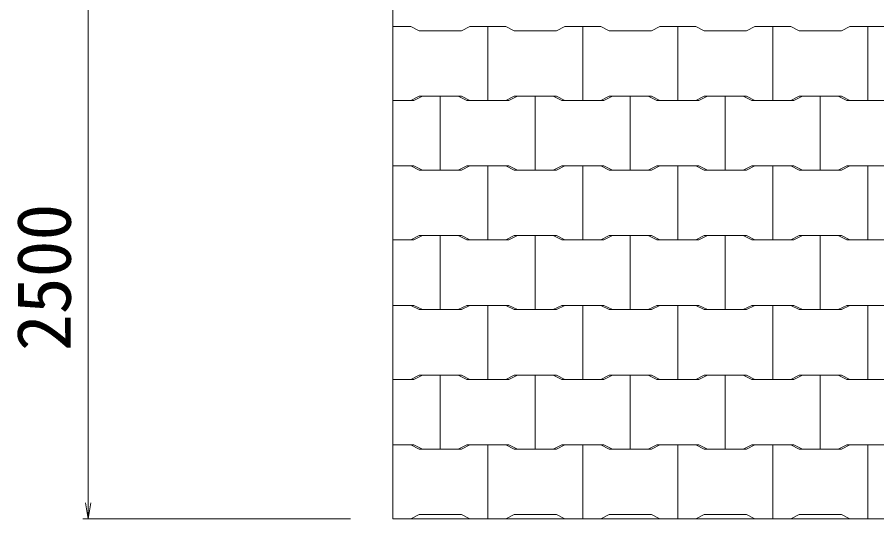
# Model space of a CAD drawing. Units: millimetres on the paper. Extents: x 0 to 841, y 0 to 594.
# Drawn here: x 454.74 to 495.46, y 204.44 to 228.17 of the extents above; entities that cross this region are included whole.
import ezdxf
from ezdxf.enums import TextEntityAlignment as Align

# ---------------------------------------------------------------- set-up
doc = ezdxf.new("R2010")
doc.units = ezdxf.units.MM
for name, color, linetype, lineweight in [('D-STR-DIM（寸法）', 7, 'Continuous', 18), ('D-STR-STRn（構造物）', 7, 'Continuous', 18), ('D-STR（構造物外形線）', 1, 'Continuous', 18)]:
    doc.layers.add(name, color=color, linetype=linetype, lineweight=lineweight)
doc.styles.add('ＭＳ ゴシック', font='')
doc.styles.get('ＭＳ ゴシック').set_extended_font_data('MS Gothic')

msp = doc.modelspace()

# ---------------------------------------------------------------- linework, layer by layer
at = {"layer": 'D-STR-DIM（寸法）'}
for p, q in [((458.099, 204.535), (458.099, 229.335)), ((458.099, 204.435), (457.974, 205.185)), ((458.224, 205.185), (458.099, 204.435)), ((470.531, 204.435), (457.849, 204.435)), ((458.099, 204.435), (458.099, 204.535))]:
    msp.add_line(p, q, dxfattribs=at)
at = {"layer": 'D-STR-STRn（構造物）'}
for p, q in [((472.531, 229.435), (472.531, 204.435)), ((472.531, 204.435), (572.531, 204.435))]:
    msp.add_line(p, q, dxfattribs=at)
at = {"layer": 'D-STR（構造物外形線）'}
for p, q in [((472.531, 224.235), (472.531, 227.735)), ((472.531, 227.735), (473.381, 227.735)), ((473.381, 227.735), (473.781, 227.535)), ((475.781, 227.535), (476.181, 227.735)), ((476.181, 227.735), (477.031, 227.735)), ((477.031, 224.235), (477.031, 227.735)), ((477.031, 224.235), (477.031, 227.735)), ((477.031, 227.735), (477.881, 227.735)), ((477.881, 227.735), (478.281, 227.535)), ((480.281, 227.535), (480.681, 227.735)), ((480.681, 227.735), (481.531, 227.735)), ((481.531, 224.235), (481.531, 227.735)), ((481.531, 224.235), (481.531, 227.735)), ((481.531, 227.735), (482.381, 227.735)), ((482.381, 227.735), (482.781, 227.535)), ((484.781, 227.535), (485.181, 227.735)), ((485.181, 227.735), (486.031, 227.735)), ((486.031, 224.235), (486.031, 227.735)), ((486.031, 224.235), (486.031, 227.735)), ((486.031, 227.735), (486.881, 227.735)), ((486.881, 227.735), (487.281, 227.535)), ((489.281, 227.535), (489.681, 227.735)), ((489.681, 227.735), (490.531, 227.735)), ((490.531, 224.235), (490.531, 227.735)), ((490.531, 224.235), (490.531, 227.735)), ((490.531, 227.735), (491.381, 227.735)), ((491.381, 227.735), (491.781, 227.535)), ((493.781, 227.535), (494.181, 227.735)), ((494.181, 227.735), (495.031, 227.735)), ((495.031, 224.235), (495.031, 227.735)), ((495.031, 224.235), (495.031, 227.735)), ((495.031, 227.735), (495.881, 227.735)), ((473.781, 227.535), (475.781, 227.535)), ((478.281, 227.535), (480.281, 227.535)), ((482.781, 227.535), (484.781, 227.535)), ((487.281, 227.535), (489.281, 227.535)), ((491.781, 227.535), (493.781, 227.535)), ((473.381, 224.235), (473.781, 224.435)), ((473.531, 224.235), (473.931, 224.435)), ((473.781, 224.435), (475.781, 224.435)), ((473.931, 224.435), (474.781, 224.435)), ((474.781, 220.935), (474.781, 224.435)), ((474.781, 224.435), (475.631, 224.435)), ((474.781, 220.935), (474.781, 224.435)), ((475.631, 224.435), (476.031, 224.235)), ((475.781, 224.435), (476.181, 224.235)), ((477.881, 224.235), (478.281, 224.435)), ((478.031, 224.235), (478.431, 224.435)), ((478.281, 224.435), (480.281, 224.435)), ((478.431, 224.435), (479.281, 224.435)), ((479.281, 220.935), (479.281, 224.435)), ((479.281, 220.935), (479.281, 224.435)), ((479.281, 224.435), (480.131, 224.435)), ((480.131, 224.435), (480.531, 224.235)), ((480.281, 224.435), (480.681, 224.235)), ((482.381, 224.235), (482.781, 224.435)), ((482.531, 224.235), (482.931, 224.435)), ((482.781, 224.435), (484.781, 224.435)), ((482.931, 224.435), (483.781, 224.435)), ((483.781, 220.935), (483.781, 224.435)), ((483.781, 220.935), (483.781, 224.435)), ((483.781, 224.435), (484.631, 224.435)), ((484.631, 224.435), (485.031, 224.235)), ((484.781, 224.435), (485.181, 224.235)), ((486.881, 224.235), (487.281, 224.435)), ((487.031, 224.235), (487.431, 224.435)), ((487.281, 224.435), (489.281, 224.435)), ((487.431, 224.435), (488.281, 224.435)), ((488.281, 220.935), (488.281, 224.435)), ((488.281, 220.935), (488.281, 224.435)), ((488.281, 224.435), (489.131, 224.435)), ((489.131, 224.435), (489.531, 224.235)), ((489.281, 224.435), (489.681, 224.235)), ((491.381, 224.235), (491.781, 224.435)), ((491.531, 224.235), (491.931, 224.435)), ((491.781, 224.435), (493.781, 224.435)), ((491.931, 224.435), (492.781, 224.435)), ((492.781, 220.935), (492.781, 224.435)), ((492.781, 220.935), (492.781, 224.435)), ((492.781, 224.435), (493.631, 224.435)), ((493.631, 224.435), (494.031, 224.235)), ((493.781, 224.435), (494.181, 224.235)), ((472.531, 224.235), (473.381, 224.235)), ((472.531, 224.235), (473.531, 224.235)), ((472.531, 224.235), (472.531, 221.135)), ((476.031, 224.235), (478.031, 224.235)), ((476.181, 224.235), (477.031, 224.235)), ((477.031, 224.235), (477.881, 224.235)), ((480.531, 224.235), (482.531, 224.235)), ((480.681, 224.235), (481.531, 224.235)), ((481.531, 224.235), (482.381, 224.235)), ((485.031, 224.235), (487.031, 224.235)), ((485.181, 224.235), (486.031, 224.235)), ((486.031, 224.235), (486.881, 224.235)), ((489.531, 224.235), (491.531, 224.235)), ((489.681, 224.235), (490.531, 224.235)), ((490.531, 224.235), (491.381, 224.235)), ((494.031, 224.235), (496.031, 224.235)), ((494.181, 224.235), (495.031, 224.235)), ((495.031, 224.235), (495.881, 224.235)), ((472.531, 221.135), (473.531, 221.135)), ((472.531, 217.635), (472.531, 221.135)), ((472.531, 221.135), (473.381, 221.135)), ((473.381, 221.135), (473.781, 220.935)), ((473.531, 221.135), (473.931, 220.935)), ((475.631, 220.935), (476.031, 221.135)), ((475.781, 220.935), (476.181, 221.135)), ((476.031, 221.135), (478.031, 221.135)), ((476.181, 221.135), (477.031, 221.135)), ((477.031, 217.635), (477.031, 221.135)), ((477.031, 217.635), (477.031, 221.135)), ((477.031, 221.135), (477.881, 221.135)), ((477.881, 221.135), (478.281, 220.935)), ((478.031, 221.135), (478.431, 220.935)), ((480.131, 220.935), (480.531, 221.135)), ((480.281, 220.935), (480.681, 221.135)), ((480.531, 221.135), (482.531, 221.135)), ((480.681, 221.135), (481.531, 221.135)), ((481.531, 217.635), (481.531, 221.135)), ((481.531, 217.635), (481.531, 221.135)), ((481.531, 221.135), (482.381, 221.135)), ((482.381, 221.135), (482.781, 220.935)), ((482.531, 221.135), (482.931, 220.935)), ((484.631, 220.935), (485.031, 221.135)), ((484.781, 220.935), (485.181, 221.135)), ((485.031, 221.135), (487.031, 221.135)), ((485.181, 221.135), (486.031, 221.135)), ((486.031, 217.635), (486.031, 221.135)), ((486.031, 217.635), (486.031, 221.135)), ((486.031, 221.135), (486.881, 221.135)), ((486.881, 221.135), (487.281, 220.935)), ((487.031, 221.135), (487.431, 220.935)), ((489.131, 220.935), (489.531, 221.135)), ((489.281, 220.935), (489.681, 221.135)), ((489.531, 221.135), (491.531, 221.135)), ((489.681, 221.135), (490.531, 221.135)), ((490.531, 217.635), (490.531, 221.135)), ((490.531, 217.635), (490.531, 221.135)), ((490.531, 221.135), (491.381, 221.135)), ((491.381, 221.135), (491.781, 220.935)), ((491.531, 221.135), (491.931, 220.935)), ((493.631, 220.935), (494.031, 221.135)), ((493.781, 220.935), (494.181, 221.135)), ((494.031, 221.135), (496.031, 221.135)), ((494.181, 221.135), (495.031, 221.135)), ((495.031, 217.635), (495.031, 221.135)), ((473.781, 220.935), (475.781, 220.935)), ((473.931, 220.935), (474.781, 220.935)), ((474.781, 220.935), (475.631, 220.935)), ((478.281, 220.935), (480.281, 220.935)), ((478.431, 220.935), (479.281, 220.935)), ((479.281, 220.935), (480.131, 220.935)), ((482.781, 220.935), (484.781, 220.935)), ((482.931, 220.935), (483.781, 220.935)), ((483.781, 220.935), (484.631, 220.935)), ((487.281, 220.935), (489.281, 220.935)), ((487.431, 220.935), (488.281, 220.935)), ((488.281, 220.935), (489.131, 220.935)), ((491.781, 220.935), (493.781, 220.935)), ((491.931, 220.935), (492.781, 220.935)), ((492.781, 220.935), (493.631, 220.935)), ((473.381, 217.635), (473.781, 217.835)), ((473.531, 217.635), (473.931, 217.835)), ((473.781, 217.835), (475.781, 217.835)), ((473.931, 217.835), (474.781, 217.835)), ((474.781, 214.335), (474.781, 217.835)), ((474.781, 217.835), (475.631, 217.835)), ((474.781, 214.335), (474.781, 217.835)), ((475.631, 217.835), (476.031, 217.635)), ((475.781, 217.835), (476.181, 217.635)), ((477.881, 217.635), (478.281, 217.835)), ((478.031, 217.635), (478.431, 217.835)), ((478.281, 217.835), (480.281, 217.835)), ((478.431, 217.835), (479.281, 217.835)), ((479.281, 214.335), (479.281, 217.835)), ((479.281, 214.335), (479.281, 217.835)), ((479.281, 217.835), (480.131, 217.835)), ((480.131, 217.835), (480.531, 217.635)), ((480.281, 217.835), (480.681, 217.635)), ((482.381, 217.635), (482.781, 217.835)), ((482.531, 217.635), (482.931, 217.835)), ((482.781, 217.835), (484.781, 217.835)), ((482.931, 217.835), (483.781, 217.835)), ((483.781, 214.335), (483.781, 217.835)), ((483.781, 214.335), (483.781, 217.835)), ((483.781, 217.835), (484.631, 217.835)), ((484.631, 217.835), (485.031, 217.635)), ((484.781, 217.835), (485.181, 217.635)), ((486.881, 217.635), (487.281, 217.835)), ((487.031, 217.635), (487.431, 217.835)), ((487.281, 217.835), (489.281, 217.835)), ((487.431, 217.835), (488.281, 217.835)), ((488.281, 214.335), (488.281, 217.835)), ((488.281, 214.335), (488.281, 217.835)), ((488.281, 217.835), (489.131, 217.835)), ((489.131, 217.835), (489.531, 217.635)), ((489.281, 217.835), (489.681, 217.635)), ((491.381, 217.635), (491.781, 217.835)), ((491.531, 217.635), (491.931, 217.835)), ((491.781, 217.835), (493.781, 217.835)), ((491.931, 217.835), (492.781, 217.835)), ((492.781, 214.335), (492.781, 217.835)), ((492.781, 214.335), (492.781, 217.835)), ((492.781, 217.835), (493.631, 217.835)), ((493.631, 217.835), (494.031, 217.635)), ((493.781, 217.835), (494.181, 217.635)), ((472.531, 217.635), (473.381, 217.635)), ((472.531, 217.635), (473.531, 217.635)), ((472.531, 217.635), (472.531, 214.535)), ((476.031, 217.635), (478.031, 217.635)), ((476.181, 217.635), (477.031, 217.635)), ((477.031, 217.635), (477.881, 217.635)), ((480.531, 217.635), (482.531, 217.635)), ((480.681, 217.635), (481.531, 217.635)), ((481.531, 217.635), (482.381, 217.635)), ((485.031, 217.635), (487.031, 217.635)), ((485.181, 217.635), (486.031, 217.635)), ((486.031, 217.635), (486.881, 217.635)), ((489.531, 217.635), (491.531, 217.635)), ((489.681, 217.635), (490.531, 217.635)), ((490.531, 217.635), (491.381, 217.635)), ((494.031, 217.635), (496.031, 217.635)), ((494.181, 217.635), (495.031, 217.635)), ((472.531, 214.535), (473.531, 214.535)), ((472.531, 211.035), (472.531, 214.535)), ((472.531, 214.535), (473.381, 214.535)), ((473.381, 214.535), (473.781, 214.335)), ((473.531, 214.535), (473.931, 214.335)), ((473.781, 214.335), (475.781, 214.335)), ((473.931, 214.335), (474.781, 214.335)), ((474.781, 214.335), (475.631, 214.335)), ((475.631, 214.335), (476.031, 214.535)), ((475.781, 214.335), (476.181, 214.535)), ((476.031, 214.535), (478.031, 214.535)), ((476.181, 214.535), (477.031, 214.535)), ((477.031, 211.035), (477.031, 214.535)), ((477.031, 211.035), (477.031, 214.535)), ((477.031, 214.535), (477.881, 214.535)), ((477.881, 214.535), (478.281, 214.335)), ((478.031, 214.535), (478.431, 214.335)), ((478.281, 214.335), (480.281, 214.335)), ((478.431, 214.335), (479.281, 214.335)), ((479.281, 214.335), (480.131, 214.335)), ((480.131, 214.335), (480.531, 214.535)), ((480.281, 214.335), (480.681, 214.535)), ((480.531, 214.535), (482.531, 214.535)), ((480.681, 214.535), (481.531, 214.535)), ((481.531, 211.035), (481.531, 214.535)), ((481.531, 211.035), (481.531, 214.535)), ((481.531, 214.535), (482.381, 214.535)), ((482.381, 214.535), (482.781, 214.335)), ((482.531, 214.535), (482.931, 214.335)), ((482.781, 214.335), (484.781, 214.335)), ((482.931, 214.335), (483.781, 214.335)), ((483.781, 214.335), (484.631, 214.335)), ((484.631, 214.335), (485.031, 214.535)), ((484.781, 214.335), (485.181, 214.535)), ((485.031, 214.535), (487.031, 214.535)), ((485.181, 214.535), (486.031, 214.535)), ((486.031, 211.035), (486.031, 214.535)), ((486.031, 211.035), (486.031, 214.535)), ((486.031, 214.535), (486.881, 214.535)), ((486.881, 214.535), (487.281, 214.335)), ((487.031, 214.535), (487.431, 214.335)), ((487.281, 214.335), (489.281, 214.335)), ((487.431, 214.335), (488.281, 214.335)), ((488.281, 214.335), (489.131, 214.335)), ((489.131, 214.335), (489.531, 214.535)), ((489.281, 214.335), (489.681, 214.535)), ((489.531, 214.535), (491.531, 214.535)), ((489.681, 214.535), (490.531, 214.535)), ((490.531, 211.035), (490.531, 214.535)), ((490.531, 211.035), (490.531, 214.535)), ((490.531, 214.535), (491.381, 214.535)), ((491.381, 214.535), (491.781, 214.335)), ((491.531, 214.535), (491.931, 214.335)), ((491.781, 214.335), (493.781, 214.335)), ((491.931, 214.335), (492.781, 214.335)), ((492.781, 214.335), (493.631, 214.335)), ((493.631, 214.335), (494.031, 214.535)), ((493.781, 214.335), (494.181, 214.535)), ((494.031, 214.535), (496.031, 214.535)), ((494.181, 214.535), (495.031, 214.535)), ((495.031, 211.035), (495.031, 214.535)), ((472.531, 211.035), (473.381, 211.035)), ((472.531, 211.035), (473.531, 211.035)), ((472.531, 211.035), (472.531, 207.935)), ((473.381, 211.035), (473.781, 211.235)), ((473.531, 211.035), (473.931, 211.235)), ((473.781, 211.235), (475.781, 211.235)), ((473.931, 211.235), (474.781, 211.235)), ((474.781, 207.735), (474.781, 211.235)), ((474.781, 211.235), (475.631, 211.235)), ((474.781, 207.735), (474.781, 211.235)), ((475.631, 211.235), (476.031, 211.035)), ((475.781, 211.235), (476.181, 211.035)), ((476.031, 211.035), (478.031, 211.035)), ((476.181, 211.035), (477.031, 211.035)), ((477.031, 211.035), (477.881, 211.035)), ((477.881, 211.035), (478.281, 211.235)), ((478.031, 211.035), (478.431, 211.235)), ((478.281, 211.235), (480.281, 211.235)), ((478.431, 211.235), (479.281, 211.235)), ((479.281, 207.735), (479.281, 211.235)), ((479.281, 207.735), (479.281, 211.235)), ((479.281, 211.235), (480.131, 211.235)), ((480.131, 211.235), (480.531, 211.035)), ((480.281, 211.235), (480.681, 211.035)), ((480.531, 211.035), (482.531, 211.035)), ((480.681, 211.035), (481.531, 211.035)), ((481.531, 211.035), (482.381, 211.035)), ((482.381, 211.035), (482.781, 211.235)), ((482.531, 211.035), (482.931, 211.235)), ((482.781, 211.235), (484.781, 211.235)), ((482.931, 211.235), (483.781, 211.235)), ((483.781, 207.735), (483.781, 211.235)), ((483.781, 207.735), (483.781, 211.235)), ((483.781, 211.235), (484.631, 211.235)), ((484.631, 211.235), (485.031, 211.035)), ((484.781, 211.235), (485.181, 211.035)), ((485.031, 211.035), (487.031, 211.035)), ((485.181, 211.035), (486.031, 211.035)), ((486.031, 211.035), (486.881, 211.035)), ((486.881, 211.035), (487.281, 211.235)), ((487.031, 211.035), (487.431, 211.235)), ((487.281, 211.235), (489.281, 211.235)), ((487.431, 211.235), (488.281, 211.235)), ((488.281, 207.735), (488.281, 211.235)), ((488.281, 207.735), (488.281, 211.235)), ((488.281, 211.235), (489.131, 211.235)), ((489.131, 211.235), (489.531, 211.035)), ((489.281, 211.235), (489.681, 211.035)), ((489.531, 211.035), (491.531, 211.035)), ((489.681, 211.035), (490.531, 211.035)), ((490.531, 211.035), (491.381, 211.035)), ((491.381, 211.035), (491.781, 211.235)), ((491.531, 211.035), (491.931, 211.235)), ((491.781, 211.235), (493.781, 211.235)), ((491.931, 211.235), (492.781, 211.235)), ((492.781, 207.735), (492.781, 211.235)), ((492.781, 207.735), (492.781, 211.235)), ((492.781, 211.235), (493.631, 211.235)), ((493.631, 211.235), (494.031, 211.035)), ((493.781, 211.235), (494.181, 211.035)), ((494.031, 211.035), (496.031, 211.035)), ((494.181, 211.035), (495.031, 211.035)), ((472.531, 207.935), (473.531, 207.935)), ((472.531, 204.435), (472.531, 207.935)), ((472.531, 207.935), (473.381, 207.935)), ((473.381, 207.935), (473.781, 207.735)), ((473.531, 207.935), (473.931, 207.735)), ((473.781, 207.735), (475.781, 207.735)), ((473.931, 207.735), (474.781, 207.735)), ((474.781, 207.735), (475.631, 207.735)), ((475.631, 207.735), (476.031, 207.935)), ((475.781, 207.735), (476.181, 207.935)), ((476.031, 207.935), (478.031, 207.935)), ((476.181, 207.935), (477.031, 207.935)), ((477.031, 204.435), (477.031, 207.935)), ((477.031, 204.435), (477.031, 207.935)), ((477.031, 207.935), (477.881, 207.935)), ((477.881, 207.935), (478.281, 207.735)), ((478.031, 207.935), (478.431, 207.735)), ((478.281, 207.735), (480.281, 207.735)), ((478.431, 207.735), (479.281, 207.735)), ((479.281, 207.735), (480.131, 207.735)), ((480.131, 207.735), (480.531, 207.935)), ((480.281, 207.735), (480.681, 207.935)), ((480.531, 207.935), (482.531, 207.935)), ((480.681, 207.935), (481.531, 207.935)), ((481.531, 204.435), (481.531, 207.935)), ((481.531, 204.435), (481.531, 207.935)), ((481.531, 207.935), (482.381, 207.935)), ((482.381, 207.935), (482.781, 207.735)), ((482.531, 207.935), (482.931, 207.735)), ((482.781, 207.735), (484.781, 207.735)), ((482.931, 207.735), (483.781, 207.735)), ((483.781, 207.735), (484.631, 207.735)), ((484.631, 207.735), (485.031, 207.935)), ((484.781, 207.735), (485.181, 207.935)), ((485.031, 207.935), (487.031, 207.935)), ((485.181, 207.935), (486.031, 207.935)), ((486.031, 204.435), (486.031, 207.935)), ((486.031, 204.435), (486.031, 207.935)), ((486.031, 207.935), (486.881, 207.935)), ((486.881, 207.935), (487.281, 207.735)), ((487.031, 207.935), (487.431, 207.735)), ((487.281, 207.735), (489.281, 207.735)), ((487.431, 207.735), (488.281, 207.735)), ((488.281, 207.735), (489.131, 207.735)), ((489.131, 207.735), (489.531, 207.935)), ((489.281, 207.735), (489.681, 207.935)), ((489.531, 207.935), (491.531, 207.935)), ((489.681, 207.935), (490.531, 207.935)), ((490.531, 204.435), (490.531, 207.935)), ((490.531, 204.435), (490.531, 207.935)), ((490.531, 207.935), (491.381, 207.935)), ((491.381, 207.935), (491.781, 207.735)), ((491.531, 207.935), (491.931, 207.735)), ((491.781, 207.735), (493.781, 207.735)), ((491.931, 207.735), (492.781, 207.735)), ((492.781, 207.735), (493.631, 207.735)), ((493.631, 207.735), (494.031, 207.935)), ((493.781, 207.735), (494.181, 207.935)), ((494.031, 207.935), (496.031, 207.935)), ((494.181, 207.935), (495.031, 207.935)), ((495.031, 204.435), (495.031, 207.935)), ((495.031, 204.435), (495.031, 207.935)), ((495.031, 207.935), (495.881, 207.935)), ((472.531, 204.435), (473.381, 204.435)), ((473.381, 204.435), (473.781, 204.635)), ((473.781, 204.635), (475.781, 204.635)), ((475.781, 204.635), (476.181, 204.435)), ((476.181, 204.435), (477.031, 204.435)), ((477.031, 204.435), (477.881, 204.435)), ((477.881, 204.435), (478.281, 204.635)), ((478.281, 204.635), (480.281, 204.635)), ((480.281, 204.635), (480.681, 204.435)), ((480.681, 204.435), (481.531, 204.435)), ((481.531, 204.435), (482.381, 204.435)), ((482.381, 204.435), (482.781, 204.635)), ((482.781, 204.635), (484.781, 204.635)), ((484.781, 204.635), (485.181, 204.435)), ((485.181, 204.435), (486.031, 204.435)), ((486.031, 204.435), (486.881, 204.435)), ((486.881, 204.435), (487.281, 204.635)), ((487.281, 204.635), (489.281, 204.635)), ((489.281, 204.635), (489.681, 204.435)), ((489.681, 204.435), (490.531, 204.435)), ((490.531, 204.435), (491.381, 204.435)), ((491.381, 204.435), (491.781, 204.635)), ((491.781, 204.635), (493.781, 204.635)), ((493.781, 204.635), (494.181, 204.435)), ((494.181, 204.435), (495.031, 204.435)), ((495.031, 204.435), (495.881, 204.435))]:
    msp.add_line(p, q, dxfattribs=at)

# ---------------------------------------------------------------- texts
at = {"layer": 'D-STR-DIM（寸法）', "style": 'ＭＳ ゴシック'}
msp.add_text('2500', height=2.566, rotation=90, dxfattribs=at).set_placement((458.049, 212.369), align=Align.BOTTOM_LEFT)

doc.saveas('drawing.dxf')
